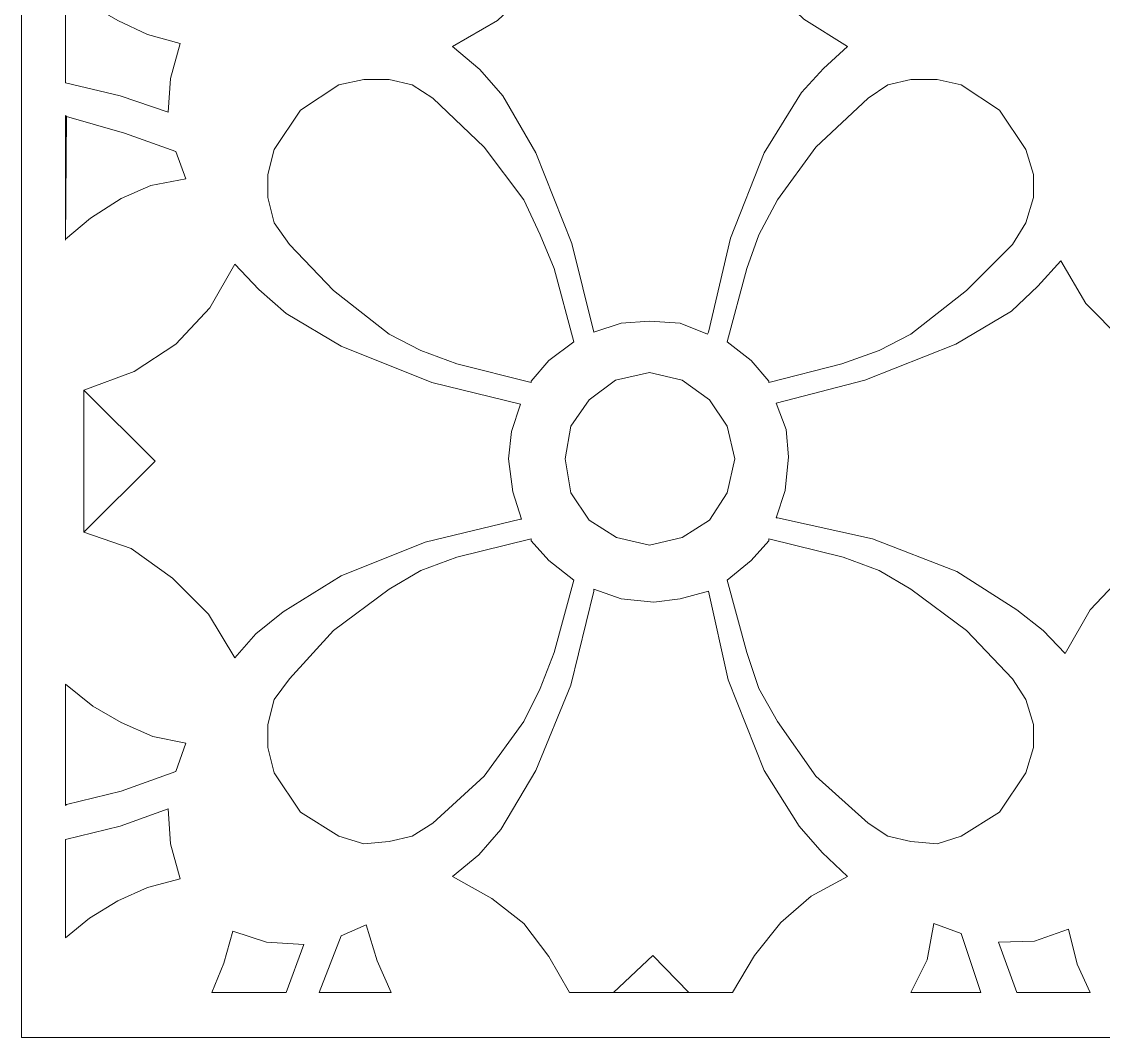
# Model space of a CAD drawing. Header units: centimetres. Extents: x -6.3 to 6.7, y -11.5 to 14.
# Drawn here: x -6.33 to -0.99, y -11.47 to -6.46 of the extents above; entities that cross this region are included whole.
import ezdxf

# ---------------------------------------------------------------- set-up
doc = ezdxf.new("R2010")
doc.units = ezdxf.units.CM
doc.header["$MEASUREMENT"] = 0
doc.layers.add('layer 1', color=7, linetype='Continuous')

msp = doc.modelspace()

# ---------------------------------------------------------------- linework, layer by layer
at = {"layer": 'layer 1', "color": 242, "lineweight": 9}
for points, knots in [([(6.73776, -11.4721), (6.73776, -11.4721), (-6.33193, -11.4721), (-6.33193, -11.4721), (-6.33193, -11.4721), (-6.33193, -11.4721), (-6.33193, 1.00916), (-6.33193, 1.00916), (-6.33193, 1.00916), (-6.33193, 1.00916), (6.73776, 1.00916), (6.73776, 1.00916), (6.73776, 1.00916), (6.73776, 1.00916), (6.73776, -11.4721), (6.73776, -11.4721)], [0, 0, 0, 0, 0.2, 0.2, 0.2, 0.2, 0.4, 0.4, 0.4, 0.4, 0.6, 0.6, 0.6, 0.6, 1, 1, 1, 1]), ([(-2.94169, -7.99009), (-2.94169, -7.99009), (-2.83373, -7.52582), (-2.83373, -7.52582), (-2.83373, -7.52582), (-2.83373, -7.52582), (-2.66637, -7.10474), (-2.66637, -7.10474), (-2.66637, -7.10474), (-2.66637, -7.10474), (-2.48283, -6.80782), (-2.48283, -6.80782), (-2.48283, -6.80782), (-2.48283, -6.80782), (-2.37486, -6.68906), (-2.37486, -6.68906), (-2.37486, -6.68906), (-2.37486, -6.68906), (-2.25609, -6.58109), (-2.25609, -6.58109), (-2.25609, -6.58109), (-2.25609, -6.58109), (-2.47203, -6.44613), (-2.47203, -6.44613), (-2.47203, -6.44613), (-2.47203, -6.44613), (-2.65018, -6.27337), (-2.65018, -6.27337), (-2.65018, -6.27337), (-2.65018, -6.27337), (-2.78514, -6.06823), (-2.78514, -6.06823), (-2.78514, -6.06823), (-2.78514, -6.06823), (-2.87691, -5.8361), (-2.87691, -5.8361), (-2.87691, -5.8361), (-2.87691, -5.8361), (-3.22781, -6.1924), (-3.22781, -6.1924), (-3.22781, -6.1924), (-3.22781, -6.1924), (-3.57332, -5.8361), (-3.57332, -5.8361), (-3.57332, -5.8361), (-3.57332, -5.8361), (-3.66509, -6.07903), (-3.66509, -6.07903), (-3.66509, -6.07903), (-3.66509, -6.07903), (-3.80545, -6.28417), (-3.80545, -6.28417), (-3.80545, -6.28417), (-3.80545, -6.28417), (-3.9836, -6.45152), (-3.9836, -6.45152), (-3.9836, -6.45152), (-3.9836, -6.45152), (-4.20494, -6.58109), (-4.20494, -6.58109), (-4.20494, -6.58109), (-4.20494, -6.58109), (-4.06997, -6.69446), (-4.06997, -6.69446), (-4.06997, -6.69446), (-4.06997, -6.69446), (-3.95661, -6.82402), (-3.95661, -6.82402), (-3.95661, -6.82402), (-3.95661, -6.82402), (-3.79465, -7.10474), (-3.79465, -7.10474), (-3.79465, -7.10474), (-3.79465, -7.10474), (-3.6165, -7.55281), (-3.6165, -7.55281), (-3.6165, -7.55281), (-3.6165, -7.55281), (-3.50853, -7.99009), (-3.50853, -7.99009), (-3.50853, -7.99009), (-3.50853, -7.99009), (-3.37357, -7.9469), (-3.37357, -7.9469), (-3.37357, -7.9469), (-3.37357, -7.9469), (-3.23321, -7.9361), (-3.23321, -7.9361), (-3.23321, -7.9361), (-3.23321, -7.9361), (-3.08206, -7.9469), (-3.08206, -7.9469), (-3.08206, -7.9469), (-3.08206, -7.9469), (-2.94709, -8.00088), (-2.94709, -8.00088), (-2.94709, -8.00088), (-2.94709, -8.00088), (-2.94169, -7.99009), (-2.94169, -7.99009)], [0, 0, 0, 0, 0.0384615, 0.0384615, 0.0384615, 0.0384615, 0.0769231, 0.0769231, 0.0769231, 0.0769231, 0.1153846, 0.1153846, 0.1153846, 0.1153846, 0.1538462, 0.1538462, 0.1538462, 0.1538462, 0.1923077, 0.1923077, 0.1923077, 0.1923077, 0.2307692, 0.2307692, 0.2307692, 0.2307692, 0.2692308, 0.2692308, 0.2692308, 0.2692308, 0.3076923, 0.3076923, 0.3076923, 0.3076923, 0.3461538, 0.3461538, 0.3461538, 0.3461538, 0.3846154, 0.3846154, 0.3846154, 0.3846154, 0.4230769, 0.4230769, 0.4230769, 0.4230769, 0.4615385, 0.4615385, 0.4615385, 0.4615385, 0.5, 0.5, 0.5, 0.5, 0.5384615, 0.5384615, 0.5384615, 0.5384615, 0.5769231, 0.5769231, 0.5769231, 0.5769231, 0.6153846, 0.6153846, 0.6153846, 0.6153846, 0.6538462, 0.6538462, 0.6538462, 0.6538462, 0.6923077, 0.6923077, 0.6923077, 0.6923077, 0.7307692, 0.7307692, 0.7307692, 0.7307692, 0.7692308, 0.7692308, 0.7692308, 0.7692308, 0.8076923, 0.8076923, 0.8076923, 0.8076923, 0.8461538, 0.8461538, 0.8461538, 0.8461538, 0.8846154, 0.8846154, 0.8846154, 0.8846154, 0.9230769, 0.9230769, 0.9230769, 0.9230769, 1, 1, 1, 1]), ([(-6.11599, -6.26798), (-6.11599, -6.26798), (-6.11599, -6.75924), (-6.11599, -6.75924), (-6.11599, -6.75924), (-6.11599, -6.75924), (-6.11599, -6.26798), (-6.11599, -6.26798)], [0, 0, 0, 0, 0.3333333, 0.3333333, 0.3333333, 0.3333333, 1, 1, 1, 1]), ([(-6.11599, -6.75924), (-6.11599, -6.75924), (-5.84607, -6.82402), (-5.84607, -6.82402), (-5.84607, -6.82402), (-5.84607, -6.82402), (-5.60854, -6.905), (-5.60854, -6.905), (-5.60854, -6.905), (-5.60854, -6.905), (-5.59774, -6.73764), (-5.59774, -6.73764), (-5.59774, -6.73764), (-5.59774, -6.73764), (-5.54916, -6.56489), (-5.54916, -6.56489), (-5.54916, -6.56489), (-5.54916, -6.56489), (-5.71111, -6.5217), (-5.71111, -6.5217), (-5.71111, -6.5217), (-5.71111, -6.5217), (-5.85687, -6.45152), (-5.85687, -6.45152), (-5.85687, -6.45152), (-5.85687, -6.45152), (-5.99723, -6.37055), (-5.99723, -6.37055), (-5.99723, -6.37055), (-5.99723, -6.37055), (-6.11599, -6.26798), (-6.11599, -6.26798), (-6.11599, -6.26798), (-6.11599, -6.26798), (-6.11599, -6.75924), (-6.11599, -6.75924)], [0, 0, 0, 0, 0.1, 0.1, 0.1, 0.1, 0.2, 0.2, 0.2, 0.2, 0.3, 0.3, 0.3, 0.3, 0.4, 0.4, 0.4, 0.4, 0.5, 0.5, 0.5, 0.5, 0.6, 0.6, 0.6, 0.6, 0.7, 0.7, 0.7, 0.7, 0.8, 0.8, 0.8, 0.8, 1, 1, 1, 1]), ([(-3.81625, -8.23842), (-3.81625, -8.23842), (-4.18334, -8.14664), (-4.18334, -8.14664), (-4.18334, -8.14664), (-4.18334, -8.14664), (-4.36149, -8.08186), (-4.36149, -8.08186), (-4.36149, -8.08186), (-4.36149, -8.08186), (-4.51805, -8.00088), (-4.51805, -8.00088), (-4.51805, -8.00088), (-4.51805, -8.00088), (-4.79337, -7.78495), (-4.79337, -7.78495), (-4.79337, -7.78495), (-4.79337, -7.78495), (-5.00931, -7.55821), (-5.00931, -7.55821), (-5.00931, -7.55821), (-5.00931, -7.55821), (-5.08489, -7.45024), (-5.08489, -7.45024), (-5.08489, -7.45024), (-5.08489, -7.45024), (-5.11728, -7.32608), (-5.11728, -7.32608), (-5.11728, -7.32608), (-5.11728, -7.32608), (-5.11728, -7.21271), (-5.11728, -7.21271), (-5.11728, -7.21271), (-5.11728, -7.21271), (-5.08489, -7.08854), (-5.08489, -7.08854), (-5.08489, -7.08854), (-5.08489, -7.08854), (-4.95532, -6.8942), (-4.95532, -6.8942), (-4.95532, -6.8942), (-4.95532, -6.8942), (-4.76638, -6.77003), (-4.76638, -6.77003), (-4.76638, -6.77003), (-4.76638, -6.77003), (-4.64221, -6.74304), (-4.64221, -6.74304), (-4.64221, -6.74304), (-4.64221, -6.74304), (-4.51805, -6.74304), (-4.51805, -6.74304), (-4.51805, -6.74304), (-4.51805, -6.74304), (-4.40468, -6.77003), (-4.40468, -6.77003), (-4.40468, -6.77003), (-4.40468, -6.77003), (-4.30211, -6.83482), (-4.30211, -6.83482), (-4.30211, -6.83482), (-4.30211, -6.83482), (-4.04838, -7.07775), (-4.04838, -7.07775), (-4.04838, -7.07775), (-4.04838, -7.07775), (-3.85404, -7.33687), (-3.85404, -7.33687), (-3.85404, -7.33687), (-3.85404, -7.33687), (-3.77306, -7.50962), (-3.77306, -7.50962), (-3.77306, -7.50962), (-3.77306, -7.50962), (-3.70288, -7.67698), (-3.70288, -7.67698), (-3.70288, -7.67698), (-3.70288, -7.67698), (-3.60571, -8.03867), (-3.60571, -8.03867), (-3.60571, -8.03867), (-3.60571, -8.03867), (-3.72987, -8.13045), (-3.72987, -8.13045), (-3.72987, -8.13045), (-3.72987, -8.13045), (-3.81625, -8.23302), (-3.81625, -8.23302), (-3.81625, -8.23302), (-3.81625, -8.23302), (-3.81625, -8.23842), (-3.81625, -8.23842)], [0, 0, 0, 0, 0.0416667, 0.0416667, 0.0416667, 0.0416667, 0.0833333, 0.0833333, 0.0833333, 0.0833333, 0.125, 0.125, 0.125, 0.125, 0.1666667, 0.1666667, 0.1666667, 0.1666667, 0.2083333, 0.2083333, 0.2083333, 0.2083333, 0.25, 0.25, 0.25, 0.25, 0.2916667, 0.2916667, 0.2916667, 0.2916667, 0.3333333, 0.3333333, 0.3333333, 0.3333333, 0.375, 0.375, 0.375, 0.375, 0.4166667, 0.4166667, 0.4166667, 0.4166667, 0.4583333, 0.4583333, 0.4583333, 0.4583333, 0.5, 0.5, 0.5, 0.5, 0.5416667, 0.5416667, 0.5416667, 0.5416667, 0.5833333, 0.5833333, 0.5833333, 0.5833333, 0.625, 0.625, 0.625, 0.625, 0.6666667, 0.6666667, 0.6666667, 0.6666667, 0.7083333, 0.7083333, 0.7083333, 0.7083333, 0.75, 0.75, 0.75, 0.75, 0.7916667, 0.7916667, 0.7916667, 0.7916667, 0.8333333, 0.8333333, 0.8333333, 0.8333333, 0.875, 0.875, 0.875, 0.875, 0.9166667, 0.9166667, 0.9166667, 0.9166667, 1, 1, 1, 1]), ([(-2.64478, -8.23842), (-2.64478, -8.23842), (-2.28308, -8.14664), (-2.28308, -8.14664), (-2.28308, -8.14664), (-2.28308, -8.14664), (-2.09953, -8.08186), (-2.09953, -8.08186), (-2.09953, -8.08186), (-2.09953, -8.08186), (-1.94298, -8.00088), (-1.94298, -8.00088), (-1.94298, -8.00088), (-1.94298, -8.00088), (-1.66766, -7.78495), (-1.66766, -7.78495), (-1.66766, -7.78495), (-1.66766, -7.78495), (-1.44092, -7.55821), (-1.44092, -7.55821), (-1.44092, -7.55821), (-1.44092, -7.55821), (-1.37614, -7.45024), (-1.37614, -7.45024), (-1.37614, -7.45024), (-1.37614, -7.45024), (-1.33835, -7.32608), (-1.33835, -7.32608), (-1.33835, -7.32608), (-1.33835, -7.32608), (-1.33835, -7.21271), (-1.33835, -7.21271), (-1.33835, -7.21271), (-1.33835, -7.21271), (-1.37614, -7.08854), (-1.37614, -7.08854), (-1.37614, -7.08854), (-1.37614, -7.08854), (-1.5057, -6.8942), (-1.5057, -6.8942), (-1.5057, -6.8942), (-1.5057, -6.8942), (-1.69465, -6.77003), (-1.69465, -6.77003), (-1.69465, -6.77003), (-1.69465, -6.77003), (-1.81341, -6.74304), (-1.81341, -6.74304), (-1.81341, -6.74304), (-1.81341, -6.74304), (-1.94298, -6.74304), (-1.94298, -6.74304), (-1.94298, -6.74304), (-1.94298, -6.74304), (-2.05635, -6.77003), (-2.05635, -6.77003), (-2.05635, -6.77003), (-2.05635, -6.77003), (-2.15352, -6.83482), (-2.15352, -6.83482), (-2.15352, -6.83482), (-2.15352, -6.83482), (-2.41264, -7.07775), (-2.41264, -7.07775), (-2.41264, -7.07775), (-2.41264, -7.07775), (-2.60159, -7.33687), (-2.60159, -7.33687), (-2.60159, -7.33687), (-2.60159, -7.33687), (-2.69337, -7.50962), (-2.69337, -7.50962), (-2.69337, -7.50962), (-2.69337, -7.50962), (-2.75275, -7.67698), (-2.75275, -7.67698), (-2.75275, -7.67698), (-2.75275, -7.67698), (-2.84992, -8.03867), (-2.84992, -8.03867), (-2.84992, -8.03867), (-2.84992, -8.03867), (-2.73115, -8.13045), (-2.73115, -8.13045), (-2.73115, -8.13045), (-2.73115, -8.13045), (-2.64478, -8.23302), (-2.64478, -8.23302), (-2.64478, -8.23302), (-2.64478, -8.23302), (-2.64478, -8.23842), (-2.64478, -8.23842)], [0, 0, 0, 0, 0.0416667, 0.0416667, 0.0416667, 0.0416667, 0.0833333, 0.0833333, 0.0833333, 0.0833333, 0.125, 0.125, 0.125, 0.125, 0.1666667, 0.1666667, 0.1666667, 0.1666667, 0.2083333, 0.2083333, 0.2083333, 0.2083333, 0.25, 0.25, 0.25, 0.25, 0.2916667, 0.2916667, 0.2916667, 0.2916667, 0.3333333, 0.3333333, 0.3333333, 0.3333333, 0.375, 0.375, 0.375, 0.375, 0.4166667, 0.4166667, 0.4166667, 0.4166667, 0.4583333, 0.4583333, 0.4583333, 0.4583333, 0.5, 0.5, 0.5, 0.5, 0.5416667, 0.5416667, 0.5416667, 0.5416667, 0.5833333, 0.5833333, 0.5833333, 0.5833333, 0.625, 0.625, 0.625, 0.625, 0.6666667, 0.6666667, 0.6666667, 0.6666667, 0.7083333, 0.7083333, 0.7083333, 0.7083333, 0.75, 0.75, 0.75, 0.75, 0.7916667, 0.7916667, 0.7916667, 0.7916667, 0.8333333, 0.8333333, 0.8333333, 0.8333333, 0.875, 0.875, 0.875, 0.875, 0.9166667, 0.9166667, 0.9166667, 0.9166667, 1, 1, 1, 1]), ([(-6.11599, -7.53662), (-6.11599, -7.53662), (-6.11599, -6.92119), (-6.11599, -6.92119), (-6.11599, -6.92119), (-6.11599, -6.92119), (-6.1106, -6.92659), (-6.1106, -6.92659), (-6.1106, -6.92659), (-6.1106, -6.92659), (-6.11599, -7.53662), (-6.11599, -7.53662)], [0, 0, 0, 0, 0.25, 0.25, 0.25, 0.25, 0.5, 0.5, 0.5, 0.5, 1, 1, 1, 1]), ([(-6.1106, -6.92659), (-6.1106, -6.92659), (-5.82448, -7.00757), (-5.82448, -7.00757), (-5.82448, -7.00757), (-5.82448, -7.00757), (-5.57075, -7.09934), (-5.57075, -7.09934), (-5.57075, -7.09934), (-5.57075, -7.09934), (-5.52216, -7.2343), (-5.52216, -7.2343), (-5.52216, -7.2343), (-5.52216, -7.2343), (-5.69491, -7.26669), (-5.69491, -7.26669), (-5.69491, -7.26669), (-5.69491, -7.26669), (-5.84067, -7.33147), (-5.84067, -7.33147), (-5.84067, -7.33147), (-5.84067, -7.33147), (-5.99183, -7.42865), (-5.99183, -7.42865), (-5.99183, -7.42865), (-5.99183, -7.42865), (-6.11599, -7.53122), (-6.11599, -7.53122), (-6.11599, -7.53122), (-6.11599, -7.53122), (-6.1106, -6.92659), (-6.1106, -6.92659)], [0, 0, 0, 0, 0.1111111, 0.1111111, 0.1111111, 0.1111111, 0.2222222, 0.2222222, 0.2222222, 0.2222222, 0.3333333, 0.3333333, 0.3333333, 0.3333333, 0.4444444, 0.4444444, 0.4444444, 0.4444444, 0.5555556, 0.5555556, 0.5555556, 0.5555556, 0.6666667, 0.6666667, 0.6666667, 0.6666667, 0.7777778, 0.7777778, 0.7777778, 0.7777778, 1, 1, 1, 1]), ([(-6.11599, -7.53122), (-6.11599, -7.53122), (-6.11599, -7.53122), (-6.11599, -7.53122), (-6.11599, -7.53122), (-6.11599, -7.53122), (-6.11599, -7.53662), (-6.11599, -7.53662), (-6.11599, -7.53662), (-6.11599, -7.53662), (-6.11599, -7.53122), (-6.11599, -7.53122)], [0, 0, 0, 0, 0.25, 0.25, 0.25, 0.25, 0.5, 0.5, 0.5, 0.5, 1, 1, 1, 1]), ([(-6.02422, -8.27621), (-6.02422, -8.27621), (-5.77589, -8.18443), (-5.77589, -8.18443), (-5.77589, -8.18443), (-5.77589, -8.18443), (-5.57075, -8.04947), (-5.57075, -8.04947), (-5.57075, -8.04947), (-5.57075, -8.04947), (-5.4034, -7.87132), (-5.4034, -7.87132), (-5.4034, -7.87132), (-5.4034, -7.87132), (-5.27923, -7.65538), (-5.27923, -7.65538), (-5.27923, -7.65538), (-5.27923, -7.65538), (-5.16047, -7.77955), (-5.16047, -7.77955), (-5.16047, -7.77955), (-5.16047, -7.77955), (-5.0255, -7.89831), (-5.0255, -7.89831), (-5.0255, -7.89831), (-5.0255, -7.89831), (-4.75558, -8.06027), (-4.75558, -8.06027), (-4.75558, -8.06027), (-4.75558, -8.06027), (-4.30751, -8.23842), (-4.30751, -8.23842), (-4.30751, -8.23842), (-4.30751, -8.23842), (-3.87023, -8.34639), (-3.87023, -8.34639), (-3.87023, -8.34639), (-3.87023, -8.34639), (-3.91342, -8.48135), (-3.91342, -8.48135), (-3.91342, -8.48135), (-3.91342, -8.48135), (-3.92961, -8.61631), (-3.92961, -8.61631), (-3.92961, -8.61631), (-3.92961, -8.61631), (-3.90802, -8.77826), (-3.90802, -8.77826), (-3.90802, -8.77826), (-3.90802, -8.77826), (-3.86483, -8.91323), (-3.86483, -8.91323), (-3.86483, -8.91323), (-3.86483, -8.91323), (-3.87023, -8.91323), (-3.87023, -8.91323), (-3.87023, -8.91323), (-3.87023, -8.91323), (-4.3399, -9.02659), (-4.3399, -9.02659), (-4.3399, -9.02659), (-4.3399, -9.02659), (-4.75558, -9.19395), (-4.75558, -9.19395), (-4.75558, -9.19395), (-4.75558, -9.19395), (-5.0417, -9.3721), (-5.0417, -9.3721), (-5.0417, -9.3721), (-5.0417, -9.3721), (-5.17666, -9.48007), (-5.17666, -9.48007), (-5.17666, -9.48007), (-5.17666, -9.48007), (-5.27923, -9.59883), (-5.27923, -9.59883), (-5.27923, -9.59883), (-5.27923, -9.59883), (-5.4088, -9.38289), (-5.4088, -9.38289), (-5.4088, -9.38289), (-5.4088, -9.38289), (-5.58694, -9.20474), (-5.58694, -9.20474), (-5.58694, -9.20474), (-5.58694, -9.20474), (-5.79209, -9.05898), (-5.79209, -9.05898), (-5.79209, -9.05898), (-5.79209, -9.05898), (-6.02422, -8.97801), (-6.02422, -8.97801), (-6.02422, -8.97801), (-6.02422, -8.97801), (-6.02422, -8.27621), (-6.02422, -8.27621)], [0, 0, 0, 0, 0.04, 0.04, 0.04, 0.04, 0.08, 0.08, 0.08, 0.08, 0.12, 0.12, 0.12, 0.12, 0.16, 0.16, 0.16, 0.16, 0.2, 0.2, 0.2, 0.2, 0.24, 0.24, 0.24, 0.24, 0.28, 0.28, 0.28, 0.28, 0.32, 0.32, 0.32, 0.32, 0.36, 0.36, 0.36, 0.36, 0.4, 0.4, 0.4, 0.4, 0.44, 0.44, 0.44, 0.44, 0.48, 0.48, 0.48, 0.48, 0.52, 0.52, 0.52, 0.52, 0.56, 0.56, 0.56, 0.56, 0.6, 0.6, 0.6, 0.6, 0.64, 0.64, 0.64, 0.64, 0.68, 0.68, 0.68, 0.68, 0.72, 0.72, 0.72, 0.72, 0.76, 0.76, 0.76, 0.76, 0.8, 0.8, 0.8, 0.8, 0.84, 0.84, 0.84, 0.84, 0.88, 0.88, 0.88, 0.88, 0.92, 0.92, 0.92, 0.92, 1, 1, 1, 1]), ([(-0.4476, -8.95641), (-0.4476, -8.95641), (-0.67974, -9.04279), (-0.67974, -9.04279), (-0.67974, -9.04279), (-0.67974, -9.04279), (-0.87948, -9.17235), (-0.87948, -9.17235), (-0.87948, -9.17235), (-0.87948, -9.17235), (-1.05763, -9.3613), (-1.05763, -9.3613), (-1.05763, -9.3613), (-1.05763, -9.3613), (-1.18179, -9.57724), (-1.18179, -9.57724), (-1.18179, -9.57724), (-1.18179, -9.57724), (-1.28976, -9.46387), (-1.28976, -9.46387), (-1.28976, -9.46387), (-1.28976, -9.46387), (-1.41933, -9.3613), (-1.41933, -9.3613), (-1.41933, -9.3613), (-1.41933, -9.3613), (-1.71624, -9.17235), (-1.71624, -9.17235), (-1.71624, -9.17235), (-1.71624, -9.17235), (-2.13192, -9.0104), (-2.13192, -9.0104), (-2.13192, -9.0104), (-2.13192, -9.0104), (-2.60159, -8.90783), (-2.60159, -8.90783), (-2.60159, -8.90783), (-2.60159, -8.90783), (-2.60699, -8.90783), (-2.60699, -8.90783), (-2.60699, -8.90783), (-2.60699, -8.90783), (-2.5638, -8.77287), (-2.5638, -8.77287), (-2.5638, -8.77287), (-2.5638, -8.77287), (-2.54761, -8.60551), (-2.54761, -8.60551), (-2.54761, -8.60551), (-2.54761, -8.60551), (-2.5584, -8.47055), (-2.5584, -8.47055), (-2.5584, -8.47055), (-2.5584, -8.47055), (-2.60699, -8.34099), (-2.60699, -8.34099), (-2.60699, -8.34099), (-2.60699, -8.34099), (-2.16971, -8.22762), (-2.16971, -8.22762), (-2.16971, -8.22762), (-2.16971, -8.22762), (-1.72164, -8.04947), (-1.72164, -8.04947), (-1.72164, -8.04947), (-1.72164, -8.04947), (-1.44632, -7.88752), (-1.44632, -7.88752), (-1.44632, -7.88752), (-1.44632, -7.88752), (-1.31676, -7.76335), (-1.31676, -7.76335), (-1.31676, -7.76335), (-1.31676, -7.76335), (-1.20339, -7.63919), (-1.20339, -7.63919), (-1.20339, -7.63919), (-1.20339, -7.63919), (-1.07922, -7.84973), (-1.07922, -7.84973), (-1.07922, -7.84973), (-1.07922, -7.84973), (-0.90107, -8.02788), (-0.90107, -8.02788), (-0.90107, -8.02788), (-0.90107, -8.02788), (-0.70133, -8.16284), (-0.70133, -8.16284), (-0.70133, -8.16284), (-0.70133, -8.16284), (-0.453, -8.24382), (-0.453, -8.24382), (-0.453, -8.24382), (-0.453, -8.24382), (-0.4476, -8.95641), (-0.4476, -8.95641), (-0.4476, -8.95641), (-0.4476, -8.95641), (-0.8039, -8.60011), (-0.8039, -8.60011), (-0.8039, -8.60011), (-0.8039, -8.60011), (-0.453, -8.24382), (-0.453, -8.24382), (-0.453, -8.24382), (-0.453, -8.24382), (-0.4476, -8.95641), (-0.4476, -8.95641)], [0, 0, 0, 0, 0.0357143, 0.0357143, 0.0357143, 0.0357143, 0.0714286, 0.0714286, 0.0714286, 0.0714286, 0.1071429, 0.1071429, 0.1071429, 0.1071429, 0.1428571, 0.1428571, 0.1428571, 0.1428571, 0.1785714, 0.1785714, 0.1785714, 0.1785714, 0.2142857, 0.2142857, 0.2142857, 0.2142857, 0.25, 0.25, 0.25, 0.25, 0.2857143, 0.2857143, 0.2857143, 0.2857143, 0.3214286, 0.3214286, 0.3214286, 0.3214286, 0.3571429, 0.3571429, 0.3571429, 0.3571429, 0.3928571, 0.3928571, 0.3928571, 0.3928571, 0.4285714, 0.4285714, 0.4285714, 0.4285714, 0.4642857, 0.4642857, 0.4642857, 0.4642857, 0.5, 0.5, 0.5, 0.5, 0.5357143, 0.5357143, 0.5357143, 0.5357143, 0.5714286, 0.5714286, 0.5714286, 0.5714286, 0.6071429, 0.6071429, 0.6071429, 0.6071429, 0.6428571, 0.6428571, 0.6428571, 0.6428571, 0.6785714, 0.6785714, 0.6785714, 0.6785714, 0.7142857, 0.7142857, 0.7142857, 0.7142857, 0.75, 0.75, 0.75, 0.75, 0.7857143, 0.7857143, 0.7857143, 0.7857143, 0.8214286, 0.8214286, 0.8214286, 0.8214286, 0.8571429, 0.8571429, 0.8571429, 0.8571429, 0.8928571, 0.8928571, 0.8928571, 0.8928571, 0.9285714, 0.9285714, 0.9285714, 0.9285714, 1, 1, 1, 1]), ([(-2.94709, -8.00088), (-2.94709, -8.00088), (-2.94169, -7.99009), (-2.94169, -7.99009), (-2.94169, -7.99009), (-2.94169, -7.99009), (-2.94709, -8.00088), (-2.94709, -8.00088)], [0, 0, 0, 0, 0.3333333, 0.3333333, 0.3333333, 0.3333333, 1, 1, 1, 1]), ([(-3.23321, -8.18983), (-3.23321, -8.18983), (-3.40056, -8.22762), (-3.40056, -8.22762), (-3.40056, -8.22762), (-3.40056, -8.22762), (-3.53013, -8.32479), (-3.53013, -8.32479), (-3.53013, -8.32479), (-3.53013, -8.32479), (-3.6219, -8.45436), (-3.6219, -8.45436), (-3.6219, -8.45436), (-3.6219, -8.45436), (-3.64889, -8.61631), (-3.64889, -8.61631), (-3.64889, -8.61631), (-3.64889, -8.61631), (-3.6219, -8.78366), (-3.6219, -8.78366), (-3.6219, -8.78366), (-3.6219, -8.78366), (-3.53013, -8.91862), (-3.53013, -8.91862), (-3.53013, -8.91862), (-3.53013, -8.91862), (-3.39517, -9.005), (-3.39517, -9.005), (-3.39517, -9.005), (-3.39517, -9.005), (-3.23321, -9.04279), (-3.23321, -9.04279), (-3.23321, -9.04279), (-3.23321, -9.04279), (-3.07126, -9.005), (-3.07126, -9.005), (-3.07126, -9.005), (-3.07126, -9.005), (-2.9363, -8.91862), (-2.9363, -8.91862), (-2.9363, -8.91862), (-2.9363, -8.91862), (-2.84992, -8.78366), (-2.84992, -8.78366), (-2.84992, -8.78366), (-2.84992, -8.78366), (-2.81213, -8.61631), (-2.81213, -8.61631), (-2.81213, -8.61631), (-2.81213, -8.61631), (-2.84992, -8.45436), (-2.84992, -8.45436), (-2.84992, -8.45436), (-2.84992, -8.45436), (-2.9363, -8.32479), (-2.9363, -8.32479), (-2.9363, -8.32479), (-2.9363, -8.32479), (-3.07126, -8.22762), (-3.07126, -8.22762), (-3.07126, -8.22762), (-3.07126, -8.22762), (-3.23321, -8.18983), (-3.23321, -8.18983)], [0, 0, 0, 0, 0.0588235, 0.0588235, 0.0588235, 0.0588235, 0.1176471, 0.1176471, 0.1176471, 0.1176471, 0.1764706, 0.1764706, 0.1764706, 0.1764706, 0.2352941, 0.2352941, 0.2352941, 0.2352941, 0.2941176, 0.2941176, 0.2941176, 0.2941176, 0.3529412, 0.3529412, 0.3529412, 0.3529412, 0.4117647, 0.4117647, 0.4117647, 0.4117647, 0.4705882, 0.4705882, 0.4705882, 0.4705882, 0.5294118, 0.5294118, 0.5294118, 0.5294118, 0.5882353, 0.5882353, 0.5882353, 0.5882353, 0.6470588, 0.6470588, 0.6470588, 0.6470588, 0.7058824, 0.7058824, 0.7058824, 0.7058824, 0.7647059, 0.7647059, 0.7647059, 0.7647059, 0.8235294, 0.8235294, 0.8235294, 0.8235294, 0.8823529, 0.8823529, 0.8823529, 0.8823529, 1, 1, 1, 1]), ([(-3.81625, -8.23302), (-3.81625, -8.23302), (-3.81625, -8.23842), (-3.81625, -8.23842), (-3.81625, -8.23842), (-3.81625, -8.23842), (-3.81625, -8.23302), (-3.81625, -8.23302)], [0, 0, 0, 0, 0.3333333, 0.3333333, 0.3333333, 0.3333333, 1, 1, 1, 1]), ([(-6.02422, -8.97801), (-6.02422, -8.97801), (-5.67332, -8.62711), (-5.67332, -8.62711), (-5.67332, -8.62711), (-5.67332, -8.62711), (-6.02422, -8.27621), (-6.02422, -8.27621), (-6.02422, -8.27621), (-6.02422, -8.27621), (-6.02422, -8.97801), (-6.02422, -8.97801)], [0, 0, 0, 0, 0.25, 0.25, 0.25, 0.25, 0.5, 0.5, 0.5, 0.5, 1, 1, 1, 1]), ([(-3.81625, -9.0104), (-3.81625, -9.0104), (-4.18334, -9.10217), (-4.18334, -9.10217), (-4.18334, -9.10217), (-4.18334, -9.10217), (-4.36149, -9.16695), (-4.36149, -9.16695), (-4.36149, -9.16695), (-4.36149, -9.16695), (-4.51805, -9.25873), (-4.51805, -9.25873), (-4.51805, -9.25873), (-4.51805, -9.25873), (-4.79337, -9.46387), (-4.79337, -9.46387), (-4.79337, -9.46387), (-4.79337, -9.46387), (-5.00931, -9.7014), (-5.00931, -9.7014), (-5.00931, -9.7014), (-5.00931, -9.7014), (-5.08489, -9.80397), (-5.08489, -9.80397), (-5.08489, -9.80397), (-5.08489, -9.80397), (-5.11728, -9.92814), (-5.11728, -9.92814), (-5.11728, -9.92814), (-5.11728, -9.92814), (-5.11728, -10.04151), (-5.11728, -10.04151), (-5.11728, -10.04151), (-5.11728, -10.04151), (-5.08489, -10.16567), (-5.08489, -10.16567), (-5.08489, -10.16567), (-5.08489, -10.16567), (-4.95532, -10.36002), (-4.95532, -10.36002), (-4.95532, -10.36002), (-4.95532, -10.36002), (-4.76638, -10.47878), (-4.76638, -10.47878), (-4.76638, -10.47878), (-4.76638, -10.47878), (-4.64221, -10.51657), (-4.64221, -10.51657), (-4.64221, -10.51657), (-4.64221, -10.51657), (-4.51805, -10.50577), (-4.51805, -10.50577), (-4.51805, -10.50577), (-4.51805, -10.50577), (-4.40468, -10.47878), (-4.40468, -10.47878), (-4.40468, -10.47878), (-4.40468, -10.47878), (-4.30211, -10.414), (-4.30211, -10.414), (-4.30211, -10.414), (-4.30211, -10.414), (-4.04838, -10.18187), (-4.04838, -10.18187), (-4.04838, -10.18187), (-4.04838, -10.18187), (-3.85404, -9.91194), (-3.85404, -9.91194), (-3.85404, -9.91194), (-3.85404, -9.91194), (-3.77306, -9.74999), (-3.77306, -9.74999), (-3.77306, -9.74999), (-3.77306, -9.74999), (-3.70288, -9.57184), (-3.70288, -9.57184), (-3.70288, -9.57184), (-3.70288, -9.57184), (-3.60571, -9.21554), (-3.60571, -9.21554), (-3.60571, -9.21554), (-3.60571, -9.21554), (-3.72987, -9.11837), (-3.72987, -9.11837), (-3.72987, -9.11837), (-3.72987, -9.11837), (-3.81625, -9.0212), (-3.81625, -9.0212), (-3.81625, -9.0212), (-3.81625, -9.0212), (-3.81625, -9.0104), (-3.81625, -9.0104)], [0, 0, 0, 0, 0.0416667, 0.0416667, 0.0416667, 0.0416667, 0.0833333, 0.0833333, 0.0833333, 0.0833333, 0.125, 0.125, 0.125, 0.125, 0.1666667, 0.1666667, 0.1666667, 0.1666667, 0.2083333, 0.2083333, 0.2083333, 0.2083333, 0.25, 0.25, 0.25, 0.25, 0.2916667, 0.2916667, 0.2916667, 0.2916667, 0.3333333, 0.3333333, 0.3333333, 0.3333333, 0.375, 0.375, 0.375, 0.375, 0.4166667, 0.4166667, 0.4166667, 0.4166667, 0.4583333, 0.4583333, 0.4583333, 0.4583333, 0.5, 0.5, 0.5, 0.5, 0.5416667, 0.5416667, 0.5416667, 0.5416667, 0.5833333, 0.5833333, 0.5833333, 0.5833333, 0.625, 0.625, 0.625, 0.625, 0.6666667, 0.6666667, 0.6666667, 0.6666667, 0.7083333, 0.7083333, 0.7083333, 0.7083333, 0.75, 0.75, 0.75, 0.75, 0.7916667, 0.7916667, 0.7916667, 0.7916667, 0.8333333, 0.8333333, 0.8333333, 0.8333333, 0.875, 0.875, 0.875, 0.875, 0.9166667, 0.9166667, 0.9166667, 0.9166667, 1, 1, 1, 1]), ([(-2.64478, -9.0104), (-2.64478, -9.0104), (-2.27768, -9.10217), (-2.27768, -9.10217), (-2.27768, -9.10217), (-2.27768, -9.10217), (-2.09953, -9.16695), (-2.09953, -9.16695), (-2.09953, -9.16695), (-2.09953, -9.16695), (-1.94298, -9.25873), (-1.94298, -9.25873), (-1.94298, -9.25873), (-1.94298, -9.25873), (-1.66766, -9.46387), (-1.66766, -9.46387), (-1.66766, -9.46387), (-1.66766, -9.46387), (-1.44092, -9.7014), (-1.44092, -9.7014), (-1.44092, -9.7014), (-1.44092, -9.7014), (-1.37614, -9.80397), (-1.37614, -9.80397), (-1.37614, -9.80397), (-1.37614, -9.80397), (-1.33835, -9.92814), (-1.33835, -9.92814), (-1.33835, -9.92814), (-1.33835, -9.92814), (-1.33835, -10.04151), (-1.33835, -10.04151), (-1.33835, -10.04151), (-1.33835, -10.04151), (-1.37614, -10.16567), (-1.37614, -10.16567), (-1.37614, -10.16567), (-1.37614, -10.16567), (-1.5057, -10.36002), (-1.5057, -10.36002), (-1.5057, -10.36002), (-1.5057, -10.36002), (-1.69465, -10.47878), (-1.69465, -10.47878), (-1.69465, -10.47878), (-1.69465, -10.47878), (-1.81341, -10.51657), (-1.81341, -10.51657), (-1.81341, -10.51657), (-1.81341, -10.51657), (-1.94298, -10.50577), (-1.94298, -10.50577), (-1.94298, -10.50577), (-1.94298, -10.50577), (-2.05635, -10.47878), (-2.05635, -10.47878), (-2.05635, -10.47878), (-2.05635, -10.47878), (-2.15352, -10.414), (-2.15352, -10.414), (-2.15352, -10.414), (-2.15352, -10.414), (-2.41264, -10.18187), (-2.41264, -10.18187), (-2.41264, -10.18187), (-2.41264, -10.18187), (-2.60159, -9.91194), (-2.60159, -9.91194), (-2.60159, -9.91194), (-2.60159, -9.91194), (-2.69337, -9.74999), (-2.69337, -9.74999), (-2.69337, -9.74999), (-2.69337, -9.74999), (-2.75275, -9.57184), (-2.75275, -9.57184), (-2.75275, -9.57184), (-2.75275, -9.57184), (-2.84992, -9.21554), (-2.84992, -9.21554), (-2.84992, -9.21554), (-2.84992, -9.21554), (-2.73115, -9.11837), (-2.73115, -9.11837), (-2.73115, -9.11837), (-2.73115, -9.11837), (-2.64478, -9.0212), (-2.64478, -9.0212), (-2.64478, -9.0212), (-2.64478, -9.0212), (-2.64478, -9.0104), (-2.64478, -9.0104)], [0, 0, 0, 0, 0.0416667, 0.0416667, 0.0416667, 0.0416667, 0.0833333, 0.0833333, 0.0833333, 0.0833333, 0.125, 0.125, 0.125, 0.125, 0.1666667, 0.1666667, 0.1666667, 0.1666667, 0.2083333, 0.2083333, 0.2083333, 0.2083333, 0.25, 0.25, 0.25, 0.25, 0.2916667, 0.2916667, 0.2916667, 0.2916667, 0.3333333, 0.3333333, 0.3333333, 0.3333333, 0.375, 0.375, 0.375, 0.375, 0.4166667, 0.4166667, 0.4166667, 0.4166667, 0.4583333, 0.4583333, 0.4583333, 0.4583333, 0.5, 0.5, 0.5, 0.5, 0.5416667, 0.5416667, 0.5416667, 0.5416667, 0.5833333, 0.5833333, 0.5833333, 0.5833333, 0.625, 0.625, 0.625, 0.625, 0.6666667, 0.6666667, 0.6666667, 0.6666667, 0.7083333, 0.7083333, 0.7083333, 0.7083333, 0.75, 0.75, 0.75, 0.75, 0.7916667, 0.7916667, 0.7916667, 0.7916667, 0.8333333, 0.8333333, 0.8333333, 0.8333333, 0.875, 0.875, 0.875, 0.875, 0.9166667, 0.9166667, 0.9166667, 0.9166667, 1, 1, 1, 1]), ([(-2.82293, -11.25076), (-2.82293, -11.25076), (-2.71496, -11.06722), (-2.71496, -11.06722), (-2.71496, -11.06722), (-2.71496, -11.06722), (-2.5854, -10.90526), (-2.5854, -10.90526), (-2.5854, -10.90526), (-2.5854, -10.90526), (-2.43424, -10.7757), (-2.43424, -10.7757), (-2.43424, -10.7757), (-2.43424, -10.7757), (-2.25609, -10.67853), (-2.25609, -10.67853), (-2.25609, -10.67853), (-2.25609, -10.67853), (-2.38025, -10.55976), (-2.38025, -10.55976), (-2.38025, -10.55976), (-2.38025, -10.55976), (-2.49362, -10.4302), (-2.49362, -10.4302), (-2.49362, -10.4302), (-2.49362, -10.4302), (-2.66637, -10.15487), (-2.66637, -10.15487), (-2.66637, -10.15487), (-2.66637, -10.15487), (-2.84452, -9.7068), (-2.84452, -9.7068), (-2.84452, -9.7068), (-2.84452, -9.7068), (-2.94169, -9.26952), (-2.94169, -9.26952), (-2.94169, -9.26952), (-2.94169, -9.26952), (-3.08206, -9.30731), (-3.08206, -9.30731), (-3.08206, -9.30731), (-3.08206, -9.30731), (-3.21162, -9.32351), (-3.21162, -9.32351), (-3.21162, -9.32351), (-3.21162, -9.32351), (-3.37357, -9.30731), (-3.37357, -9.30731), (-3.37357, -9.30731), (-3.37357, -9.30731), (-3.50853, -9.25873), (-3.50853, -9.25873), (-3.50853, -9.25873), (-3.50853, -9.25873), (-3.50853, -9.26952), (-3.50853, -9.26952), (-3.50853, -9.26952), (-3.50853, -9.26952), (-3.6219, -9.73379), (-3.6219, -9.73379), (-3.6219, -9.73379), (-3.6219, -9.73379), (-3.79465, -10.15487), (-3.79465, -10.15487), (-3.79465, -10.15487), (-3.79465, -10.15487), (-3.9674, -10.44639), (-3.9674, -10.44639), (-3.9674, -10.44639), (-3.9674, -10.44639), (-4.07537, -10.57056), (-4.07537, -10.57056), (-4.07537, -10.57056), (-4.07537, -10.57056), (-4.20494, -10.67853), (-4.20494, -10.67853), (-4.20494, -10.67853), (-4.20494, -10.67853), (-4.01059, -10.78649), (-4.01059, -10.78649), (-4.01059, -10.78649), (-4.01059, -10.78649), (-3.85404, -10.91066), (-3.85404, -10.91066), (-3.85404, -10.91066), (-3.85404, -10.91066), (-3.72987, -11.07261), (-3.72987, -11.07261), (-3.72987, -11.07261), (-3.72987, -11.07261), (-3.6273, -11.25076), (-3.6273, -11.25076), (-3.6273, -11.25076), (-3.6273, -11.25076), (-2.82293, -11.25076), (-2.82293, -11.25076)], [0, 0, 0, 0, 0.04, 0.04, 0.04, 0.04, 0.08, 0.08, 0.08, 0.08, 0.12, 0.12, 0.12, 0.12, 0.16, 0.16, 0.16, 0.16, 0.2, 0.2, 0.2, 0.2, 0.24, 0.24, 0.24, 0.24, 0.28, 0.28, 0.28, 0.28, 0.32, 0.32, 0.32, 0.32, 0.36, 0.36, 0.36, 0.36, 0.4, 0.4, 0.4, 0.4, 0.44, 0.44, 0.44, 0.44, 0.48, 0.48, 0.48, 0.48, 0.52, 0.52, 0.52, 0.52, 0.56, 0.56, 0.56, 0.56, 0.6, 0.6, 0.6, 0.6, 0.64, 0.64, 0.64, 0.64, 0.68, 0.68, 0.68, 0.68, 0.72, 0.72, 0.72, 0.72, 0.76, 0.76, 0.76, 0.76, 0.8, 0.8, 0.8, 0.8, 0.84, 0.84, 0.84, 0.84, 0.88, 0.88, 0.88, 0.88, 0.92, 0.92, 0.92, 0.92, 1, 1, 1, 1]), ([(-6.11599, -10.32762), (-6.11599, -10.32762), (-6.11599, -9.72839), (-6.11599, -9.72839), (-6.11599, -9.72839), (-6.11599, -9.72839), (-6.11599, -9.72839), (-6.11599, -9.72839), (-6.11599, -9.72839), (-6.11599, -9.72839), (-6.11599, -10.32762), (-6.11599, -10.32762)], [0, 0, 0, 0, 0.25, 0.25, 0.25, 0.25, 0.5, 0.5, 0.5, 0.5, 1, 1, 1, 1]), ([(-6.11599, -9.72839), (-6.11599, -9.72839), (-5.98103, -9.83636), (-5.98103, -9.83636), (-5.98103, -9.83636), (-5.98103, -9.83636), (-5.84067, -9.91734), (-5.84067, -9.91734), (-5.84067, -9.91734), (-5.84067, -9.91734), (-5.68412, -9.98752), (-5.68412, -9.98752), (-5.68412, -9.98752), (-5.68412, -9.98752), (-5.52216, -10.01991), (-5.52216, -10.01991), (-5.52216, -10.01991), (-5.52216, -10.01991), (-5.57075, -10.16027), (-5.57075, -10.16027), (-5.57075, -10.16027), (-5.57075, -10.16027), (-5.84067, -10.25744), (-5.84067, -10.25744), (-5.84067, -10.25744), (-5.84067, -10.25744), (-6.1106, -10.32223), (-6.1106, -10.32223), (-6.1106, -10.32223), (-6.1106, -10.32223), (-6.11599, -10.32762), (-6.11599, -10.32762), (-6.11599, -10.32762), (-6.11599, -10.32762), (-6.11599, -9.72839), (-6.11599, -9.72839)], [0, 0, 0, 0, 0.1, 0.1, 0.1, 0.1, 0.2, 0.2, 0.2, 0.2, 0.3, 0.3, 0.3, 0.3, 0.4, 0.4, 0.4, 0.4, 0.5, 0.5, 0.5, 0.5, 0.6, 0.6, 0.6, 0.6, 0.7, 0.7, 0.7, 0.7, 0.8, 0.8, 0.8, 0.8, 1, 1, 1, 1]), ([(-6.11599, -10.49498), (-6.11599, -10.49498), (-5.84607, -10.4302), (-5.84607, -10.4302), (-5.84607, -10.4302), (-5.84607, -10.4302), (-5.60854, -10.34382), (-5.60854, -10.34382), (-5.60854, -10.34382), (-5.60854, -10.34382), (-5.59774, -10.51657), (-5.59774, -10.51657), (-5.59774, -10.51657), (-5.59774, -10.51657), (-5.54916, -10.68932), (-5.54916, -10.68932), (-5.54916, -10.68932), (-5.54916, -10.68932), (-5.71111, -10.73251), (-5.71111, -10.73251), (-5.71111, -10.73251), (-5.71111, -10.73251), (-5.85687, -10.79729), (-5.85687, -10.79729), (-5.85687, -10.79729), (-5.85687, -10.79729), (-5.99723, -10.88367), (-5.99723, -10.88367), (-5.99723, -10.88367), (-5.99723, -10.88367), (-6.11599, -10.98084), (-6.11599, -10.98084), (-6.11599, -10.98084), (-6.11599, -10.98084), (-6.11599, -10.49498), (-6.11599, -10.49498)], [0, 0, 0, 0, 0.1, 0.1, 0.1, 0.1, 0.2, 0.2, 0.2, 0.2, 0.3, 0.3, 0.3, 0.3, 0.4, 0.4, 0.4, 0.4, 0.5, 0.5, 0.5, 0.5, 0.6, 0.6, 0.6, 0.6, 0.7, 0.7, 0.7, 0.7, 0.8, 0.8, 0.8, 0.8, 1, 1, 1, 1]), ([(-4.86355, -11.25076), (-4.86355, -11.25076), (-4.75558, -10.97004), (-4.75558, -10.97004), (-4.75558, -10.97004), (-4.75558, -10.97004), (-4.63142, -10.91606), (-4.63142, -10.91606), (-4.63142, -10.91606), (-4.63142, -10.91606), (-4.57743, -11.09421), (-4.57743, -11.09421), (-4.57743, -11.09421), (-4.57743, -11.09421), (-4.50725, -11.25076), (-4.50725, -11.25076), (-4.50725, -11.25076), (-4.50725, -11.25076), (-4.86355, -11.25076), (-4.86355, -11.25076)], [0, 0, 0, 0, 0.1666667, 0.1666667, 0.1666667, 0.1666667, 0.3333333, 0.3333333, 0.3333333, 0.3333333, 0.5, 0.5, 0.5, 0.5, 0.6666667, 0.6666667, 0.6666667, 0.6666667, 1, 1, 1, 1]), ([(-1.59748, -11.25076), (-1.59748, -11.25076), (-1.69465, -10.95925), (-1.69465, -10.95925), (-1.69465, -10.95925), (-1.69465, -10.95925), (-1.82961, -10.91066), (-1.82961, -10.91066), (-1.82961, -10.91066), (-1.82961, -10.91066), (-1.862, -11.08881), (-1.862, -11.08881), (-1.862, -11.08881), (-1.862, -11.08881), (-1.94298, -11.25076), (-1.94298, -11.25076), (-1.94298, -11.25076), (-1.94298, -11.25076), (-1.59748, -11.25076), (-1.59748, -11.25076)], [0, 0, 0, 0, 0.1666667, 0.1666667, 0.1666667, 0.1666667, 0.3333333, 0.3333333, 0.3333333, 0.3333333, 0.5, 0.5, 0.5, 0.5, 0.6666667, 0.6666667, 0.6666667, 0.6666667, 1, 1, 1, 1]), ([(-1.41933, -11.25076), (-1.41933, -11.25076), (-1.5111, -11.00243), (-1.5111, -11.00243), (-1.5111, -11.00243), (-1.5111, -11.00243), (-1.33295, -10.99703), (-1.33295, -10.99703), (-1.33295, -10.99703), (-1.33295, -10.99703), (-1.1656, -10.93765), (-1.1656, -10.93765), (-1.1656, -10.93765), (-1.1656, -10.93765), (-1.12241, -11.1104), (-1.12241, -11.1104), (-1.12241, -11.1104), (-1.12241, -11.1104), (-1.05763, -11.25076), (-1.05763, -11.25076), (-1.05763, -11.25076), (-1.05763, -11.25076), (-1.41933, -11.25076), (-1.41933, -11.25076)], [0, 0, 0, 0, 0.1428571, 0.1428571, 0.1428571, 0.1428571, 0.2857143, 0.2857143, 0.2857143, 0.2857143, 0.4285714, 0.4285714, 0.4285714, 0.4285714, 0.5714286, 0.5714286, 0.5714286, 0.5714286, 0.7142857, 0.7142857, 0.7142857, 0.7142857, 1, 1, 1, 1]), ([(-5.3926, -11.25076), (-5.3926, -11.25076), (-5.33322, -11.105), (-5.33322, -11.105), (-5.33322, -11.105), (-5.33322, -11.105), (-5.29003, -10.94845), (-5.29003, -10.94845), (-5.29003, -10.94845), (-5.29003, -10.94845), (-5.12268, -11.00243), (-5.12268, -11.00243), (-5.12268, -11.00243), (-5.12268, -11.00243), (-4.93913, -11.01323), (-4.93913, -11.01323), (-4.93913, -11.01323), (-4.93913, -11.01323), (-5.0255, -11.25076), (-5.0255, -11.25076), (-5.0255, -11.25076), (-5.0255, -11.25076), (-5.3926, -11.25076), (-5.3926, -11.25076)], [0, 0, 0, 0, 0.1428571, 0.1428571, 0.1428571, 0.1428571, 0.2857143, 0.2857143, 0.2857143, 0.2857143, 0.4285714, 0.4285714, 0.4285714, 0.4285714, 0.5714286, 0.5714286, 0.5714286, 0.5714286, 0.7142857, 0.7142857, 0.7142857, 0.7142857, 1, 1, 1, 1]), ([(-3.6273, -11.25076), (-3.6273, -11.25076), (-3.41136, -11.25076), (-3.41136, -11.25076), (-3.41136, -11.25076), (-3.41136, -11.25076), (-3.21702, -11.06722), (-3.21702, -11.06722), (-3.21702, -11.06722), (-3.21702, -11.06722), (-3.03887, -11.25076), (-3.03887, -11.25076), (-3.03887, -11.25076), (-3.03887, -11.25076), (-2.82293, -11.25076), (-2.82293, -11.25076), (-2.82293, -11.25076), (-2.82293, -11.25076), (-3.6273, -11.25076), (-3.6273, -11.25076)], [0, 0, 0, 0, 0.1666667, 0.1666667, 0.1666667, 0.1666667, 0.3333333, 0.3333333, 0.3333333, 0.3333333, 0.5, 0.5, 0.5, 0.5, 0.6666667, 0.6666667, 0.6666667, 0.6666667, 1, 1, 1, 1]), ([(-4.50725, -11.25076), (-4.50725, -11.25076), (-4.86355, -11.25076), (-4.86355, -11.25076), (-4.86355, -11.25076), (-4.86355, -11.25076), (-4.50725, -11.25076), (-4.50725, -11.25076)], [0, 0, 0, 0, 0.3333333, 0.3333333, 0.3333333, 0.3333333, 1, 1, 1, 1])]:
    msp.add_open_spline(points, degree=3, knots=knots, dxfattribs=at)

doc.saveas('drawing.dxf')
